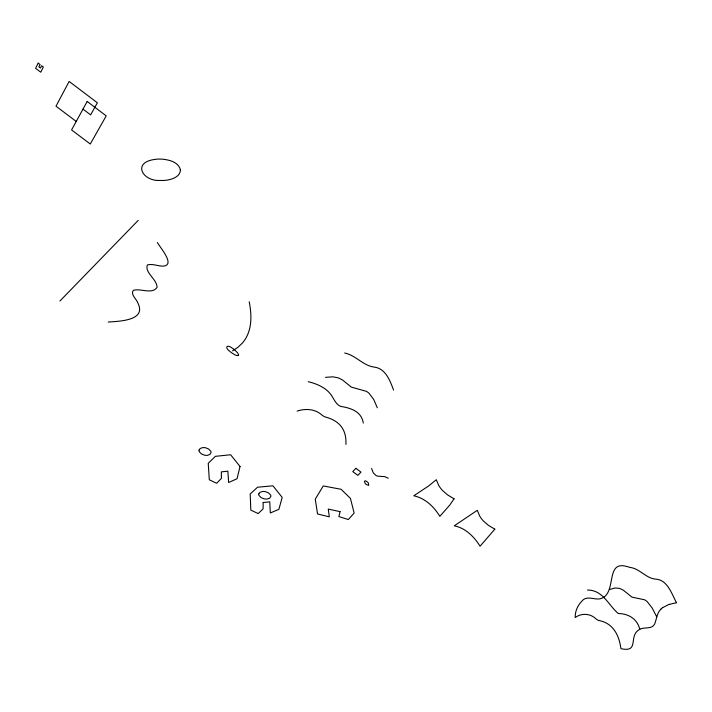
<?xml version="1.0" encoding="UTF-8"?>
<svg xmlns="http://www.w3.org/2000/svg" width="712" height="712" viewBox="0 0 712 712"><rect width="100%" height="100%" fill="white"/><g stroke="black" fill="none" stroke-linecap="round" stroke-linejoin="round"><path stroke-width="1.07" d="M661.03 609.08C656.776 613.005 656.687 619.093 654.613 624.112C651.587 629.924 643.773 626.418 639.109 629.693C628.1 636.288 639.785 652.824 620.917 648.65C619.057 634.695 612.792 622.849 598.418 620.41A17.079 9.594 50.8 0 1 596.167 619.031C590.542 613.415 581.615 612.783 575.189 617.571C575.002 611.528 577.592 605.547 581.784 601.248C586.305 595.232 593.505 599.682 599.406 598.934C618.141 595.41 604.132 559.908 626.774 566.503A35.102 32.788 31.8 0 1 630.031 567.419C639.812 568.585 645.9 578.331 655.654 579.132C667.571 579.808 671.594 593.772 676.4 602.486M59.915 301.016L138.235 220.355M662.685 607.648L669.369 604.194M232.566 350.882L237.995 347.251L242.498 342.926A52.118 40.842 38.3 0 0 247.456 335.103C252.075 324.645 251.389 312.764 249.209 301.799M609.41 589.563L615.106 587.97L619.645 588.397L623.285 590.168L631.927 597.101L644.6 599.798A9.042 4.868 51 0 1 647.217 601.667L652.139 607.941L656.74 616.886M297.118 411.135C305.573 408.198 315.487 408.973 322.216 415.283A17.008 10.413 41.1 0 0 324.645 416.787C338.663 420.4 346.682 428.553 345.925 444.43M325.535 377.36L332.869 376.826L338.325 377.858L342.392 379.914L351.399 387.141L366.297 391.315A8.971 5.322 41.8 0 1 369.074 393.309L373.693 399.414L377.307 407.78M108.206 322.029C118.13 321.29 146.521 320.907 138.092 303.517C137.069 299.432 129.922 294.403 133.411 290.291C140.816 288.155 151.905 294.635 157.058 287.461C157.245 279.282 144.162 272.456 147.429 264.917C152.377 263.547 157.414 265.95 162.38 266.163C176.674 265.905 159.63 247.064 157.379 242.498M587.534 590.026C603.1 590.043 608.413 605.333 618.319 613.522C628.296 613.628 637.231 618.746 639.803 629.301M308.26 381.721C317.605 383.91 327.36 388.227 332.406 396.851C334.524 400.464 336.527 404.665 340.621 406.401C350.526 407.949 361.5 411.287 363.316 423.079M344.661 353.01C355.76 355.235 363.022 365.71 374.316 367.125C385.646 368.496 390.114 380.787 393.549 390.025M388.254 478.259L384.827 476.666L377.574 476.132A5.385 4.121 25.5 0 1 375.972 475.465L373.275 472.866L371.611 468.505M82.993 109.114L90.629 114.881L97.348 102.786L69.144 81.435L55.999 106.204L76.229 121.449M660.976 609.054A22.642 15.789 9.6 0 1 662.623 607.603M669.591 604.47A34.318 24.368 11.2 0 1 676.551 602.833M180.385 169.91C180.305 176.612 172.438 179.299 166.911 180.145A42.578 34.381 48.7 0 1 159.888 180.447C142.587 181.427 132.014 162.514 154.557 159.47A41.252 33.09 45.1 0 1 161.633 159.114C168.7 159.675 178.605 161.873 180.385 169.91M263.164 502.503L263.102 508.84L258.189 513.583L250.829 510.103L250.17 493.986L257.539 487.213L272.963 485.815L282.183 497.412L278.882 509.347L270.311 512.969L269.768 501.853L263.164 502.503M364.419 481.357L365.016 483.083A6.159 4.681 25.7 0 0 366.102 484.347L368.7 485.433L368.433 483.163A6.132 4.646 26 0 0 367.348 481.891L365.336 480.742L364.419 481.357M199.075 450.1L199.04 450.456A3.444 2.528 33.2 0 0 199.387 451.862L201.523 453.989L204.317 455.119A8.953 6.577 33.3 0 0 207.575 455.306L209.898 454.47L211.046 452.529A3.453 2.537 33 0 0 210.708 451.114L208.563 448.978L205.759 447.839A8.918 6.533 33 0 0 202.484 447.661L200.17 448.507L199.075 450.1M258.839 493.843L258.785 494.181A3.418 2.501 30 0 0 259.088 495.561L261.179 497.652L263.974 498.783A8.882 6.515 30 0 0 267.276 499.005L269.652 498.231L270.88 496.362A3.427 2.51 29.8 0 0 270.587 494.982L268.486 492.882L265.683 491.743A8.855 6.47 29.8 0 0 262.372 491.529L259.996 492.312L258.839 493.843M238.653 354.941C237.212 356.872 234.088 354.113 232.477 353.348A16.385 10.084 37.4 0 1 230.296 351.728C224.084 347.527 226.71 343.62 232.655 348.417A16.643 10.404 37.3 0 1 234.827 350.037L237.63 352.832L238.653 354.941M340.051 511.634L338.903 516.565L348.31 519.538L354.158 513.058L350.411 498.347L341.084 489.278L323.248 485.949L315.265 499.165L317.534 513.966L329.3 516.841L328.268 509.089L340.051 511.634M240.033 466.502L237.052 478.731L228.65 482.513L227.849 471.166L221.325 471.896L221.414 478.375L216.662 483.27L209.292 479.781L208.242 463.325L215.38 456.33L230.626 454.754L240.033 466.502M454.069 498.818L449.708 505.146L439.829 516.351C434.071 506.748 425.046 498.115 413.779 495.792L428.588 485.993L436.296 479.737L438.699 485.388A27.857 21.582 21.1 0 0 442.464 490.443L447.581 494.911L454.069 498.818M38.208 63.137L35.6 68.308L40.735 72.188L43.361 67.035L41.625 65.718L40.433 68.067L38.884 66.901L40.077 64.552L38.208 63.137M87.184 101.478L71.574 129.931L90.282 144.02L106.213 115.869L87.184 101.478M494.813 529.167L480.057 546.22C474.254 536.83 465.479 527.948 454.247 525.839L477.298 510.317L479.603 515.871A27.884 21.307 18.8 0 0 483.288 520.855L488.352 525.287L494.813 529.167M355.875 468.318L352.778 471.602L357.878 475.376L360.975 472.109L355.875 468.318"/></g></svg>
